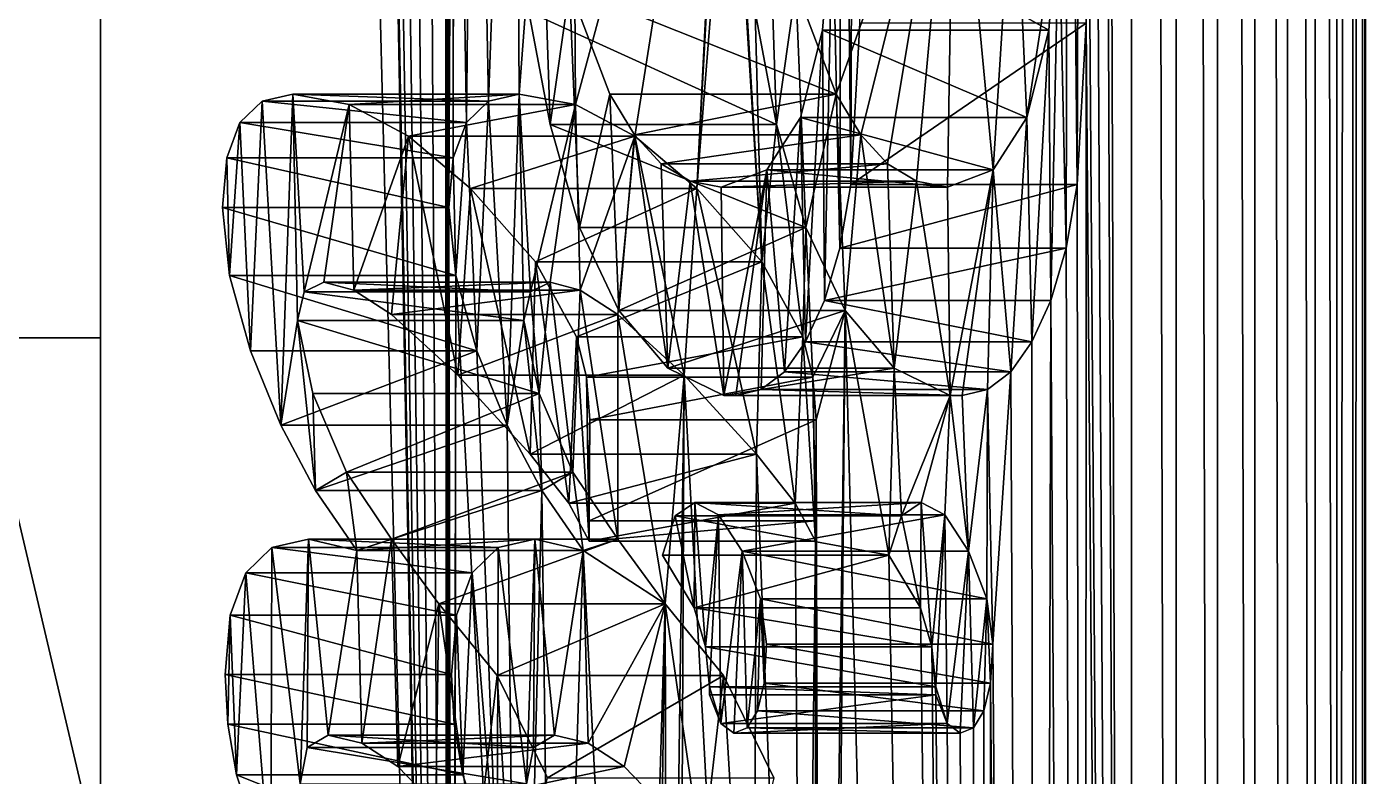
# Model space of a CAD drawing. Extents: x -32 to 32, y 0 to 66.2.
# Drawn here: x -10.29 to -5.01, y 19.89 to 22.86 of the extents above; entities that cross this region are included whole.
import ezdxf

# ---------------------------------------------------------------- set-up
doc = ezdxf.new("R2010")
doc.units = 0
doc.header["$MEASUREMENT"] = 0
doc.layers.add('STL2DXF', color=7, linetype='Continuous')

msp = doc.modelspace()

# ---------------------------------------------------------------- linework, layer by layer
at = {"layer": 'STL2DXF'}
for points in [[(-32, 0, 1), (0, 66.25, 1), (0, 0, 1)], [(0, 66.25, 1), (-32, 0, 1), (-32, 66.25, 1)], [(-21, 0, 20.125), (-10, 6.7224, 20.125), (-21, 66.25, 20.125)], [(-21, 66.25, 20.125), (-10, 6.7224, 20.125), (-10, 9.5276, 20.125)], [(-21, 66.25, 20.125), (-10, 9.5276, 20.125), (-10, 16.7224, 20.125)], [(-21, 66.25, 20.125), (-10, 16.7224, 20.125), (-10, 19.5276, 20.125)], [(-21, 66.25, 20.125), (-10, 19.5276, 20.125), (-10, 26.7224, 20.125)], [(-10, 0, 37.45), (-8.6315, 12.5972, 40.1869), (-10, 66.25, 37.45)], [(-10, 66.25, 37.45), (-8.6315, 12.5972, 40.1869), (-9.322, 49.4532, 38.8059)], [(-10, 66.25, 37.45), (-10, 48.125, 22.125), (-10, 0, 37.45)], [(-5.926, 66.0216, 45.598), (-6.0306, 30.8452, 45.3889), (-5.926, 0.2284, 45.598)], [(-5.926, 66.0216, 45.598), (-5.926, 0.2284, 45.598), (-5.75, 0.4019, 45.95)], [(-5.926, 66.0216, 45.598), (-5.75, 0.4019, 45.95), (-5.75, 65.8481, 45.95)], [(-5.75, 65.8481, 45.95), (-5.75, 0.4019, 45.95), (-5.5869, 0.6199, 46.2763)], [(-5.75, 65.8481, 45.95), (-5.5869, 0.6199, 46.2763), (-5.5869, 65.6301, 46.2763)], [(-5.5869, 65.6301, 46.2763), (-5.5869, 0.6199, 46.2763), (-5.4393, 0.8787, 46.5713)], [(-5.5869, 65.6301, 46.2763), (-5.4393, 0.8787, 46.5713), (-5.4393, 65.3713, 46.5713)], [(-5.4393, 65.3713, 46.5713), (-5.4393, 0.8787, 46.5713), (-5.31, 1.1737, 46.8301)], [(-5.4393, 65.3713, 46.5713), (-5.31, 1.1737, 46.8301), (-5.31, 65.0763, 46.8301)], [(-5.31, 65.0763, 46.8301), (-5.31, 1.1737, 46.8301), (-5.201, 1.5, 47.0481)], [(-5.31, 65.0763, 46.8301), (-5.201, 1.5, 47.0481), (-5.201, 64.75, 47.0481)], [(-5.201, 64.75, 47.0481), (-5.201, 1.5, 47.0481), (-5.1142, 1.8519, 47.2216)], [(-5.201, 64.75, 47.0481), (-5.1142, 1.8519, 47.2216), (-5.1142, 64.398, 47.2216)], [(-5.1142, 64.398, 47.2216), (-5.1142, 1.8519, 47.2216), (-5.0511, 64.0265, 47.3478)], [(-5.0511, 64.0265, 47.3478), (-5.1142, 1.8519, 47.2216), (-5.0511, 2.2235, 47.3478)], [(-5.0511, 64.0265, 47.3478), (-5.0511, 2.2235, 47.3478), (-5.0128, 63.6416, 47.4243)], [(-5.0128, 63.6416, 47.4243), (-5.0511, 2.2235, 47.3478), (-5.0128, 2.6084, 47.4243)], [(-5.0128, 63.6416, 47.4243), (-5.0128, 2.6084, 47.4243), (-5, 3, 47.45)], [(-5.0128, 63.6416, 47.4243), (-5, 3, 47.45), (-5, 63.25, 47.45)], [(-9.322, 49.4532, 38.8059), (-8.6315, 12.5972, 40.1869), (-9.2997, 49.0552, 38.8506)], [(-9.2997, 49.0552, 38.8506), (-8.6315, 12.5972, 40.1869), (-9.2326, 48.6612, 38.9848)], [(-9.2326, 48.6612, 38.9848), (-8.6315, 12.5972, 40.1869), (-9.1315, 48.3012, 39.1869)], [(-9.1315, 48.3012, 39.1869), (-8.6315, 12.5972, 40.1869), (-9.0001, 48.0052, 39.4499)], [(-10, 38.125, 22.125), (-10, 0, 37.45), (-10, 48.125, 22.125)], [(-9.0001, 48.0052, 39.4499), (-8.6315, 12.5972, 40.1869), (-8.8274, 47.7572, 39.7951)], [(-8.8274, 47.7572, 39.7951), (-8.6315, 12.5972, 40.1869), (-8.6387, 30.5732, 40.1726)], [(-10, 18.125, 22.125), (-10, 0, 37.45), (-10, 38.125, 22.125)], [(-10, 38.125, 22.125), (-10, 28.125, 22.125), (-10, 18.125, 22.125)], [(-6.0306, 30.7892, 45.3889), (-5.926, 0.2284, 45.598), (-6.0306, 30.8452, 45.3889)], [(-6.0484, 30.7112, 45.3531), (-5.926, 0.2284, 45.598), (-6.0306, 30.7892, 45.3889)], [(-6.1021, 30.6852, 45.2458), (-5.926, 0.2284, 45.598), (-6.0484, 30.7112, 45.3531)], [(-6.1057, 24.8932, 45.2386), (-5.926, 0.2284, 45.598), (-6.1021, 30.6852, 45.2458)], [(-8.6315, 12.5972, 40.1869), (-8.6284, 30.3177, 40.1932), (-8.6387, 30.5732, 40.1726)], [(-8.6284, 30.3177, 40.1932), (-8.6315, 12.5972, 40.1869), (-8.6244, 14.8692, 40.2012)], [(-8.6284, 30.3177, 40.1932), (-8.6244, 22.1412, 40.2012), (-8.5976, 30.0632, 40.2549)], [(-8.6244, 22.1412, 40.2012), (-8.6284, 30.3177, 40.1932), (-8.6244, 14.8692, 40.2012)], [(-8.5976, 30.0632, 40.2549), (-8.6244, 22.1412, 40.2012), (-8.6029, 26.4852, 40.2441)], [(-10, 27.7368, 22.0739), (-10, 18.5132, 22.0739), (-10, 28.125, 22.125)], [(-10, 28.125, 22.125), (-10, 18.5132, 22.0739), (-10, 18.125, 22.125)], [(-10, 27.375, 21.924), (-10, 18.875, 21.924), (-10, 27.7368, 22.0739)], [(-10, 27.7368, 22.0739), (-10, 18.875, 21.924), (-10, 18.5132, 22.0739)], [(-10, 27.0643, 21.6857), (-10, 19.1857, 21.6857), (-10, 27.375, 21.924)], [(-10, 27.375, 21.924), (-10, 19.1857, 21.6857), (-10, 18.875, 21.924)], [(-10, 26.826, 21.375), (-10, 19.424, 21.375), (-10, 27.0643, 21.6857)], [(-10, 27.0643, 21.6857), (-10, 19.424, 21.375), (-10, 19.1857, 21.6857)], [(-10, 26.6761, 21.0132), (-10, 19.5739, 21.0132), (-10, 26.826, 21.375)], [(-10, 26.826, 21.375), (-10, 19.5739, 21.0132), (-10, 19.424, 21.375)], [(-10, 19.5739, 20.2368), (-10, 26.7224, 20.125), (-10, 19.5276, 20.125)], [(-10, 26.7224, 20.125), (-10, 19.5739, 20.2368), (-10, 26.6761, 20.2368)], [(-10, 26.6761, 20.2368), (-10, 19.5739, 20.2368), (-10, 26.625, 20.625)], [(-10, 26.625, 20.625), (-10, 19.625, 20.625), (-10, 26.6761, 21.0132)], [(-10, 26.6761, 21.0132), (-10, 19.625, 20.625), (-10, 19.5739, 21.0132)], [(-10, 26.625, 20.625), (-10, 19.5739, 20.2368), (-10, 19.625, 20.625)], [(-8.6029, 26.4852, 40.2441), (-8.6244, 22.1412, 40.2012), (-8.6069, 22.3372, 40.2361)], [(-8.6069, 22.3372, 40.2361), (-8.6029, 25.4532, 40.2441), (-8.6029, 26.4852, 40.2441)], [(-7.0708, 25.8572, 45.5445), (-7.1074, 23.3252, 45.4712), (-7.0786, 21.9797, 45.5289)], [(-7.0708, 25.8572, 45.5445), (-7.0786, 21.9797, 45.5289), (-7.035, 22.2312, 45.6161)], [(-7.0708, 25.8572, 45.5445), (-7.035, 22.2312, 45.6161), (-7.0252, 25.5812, 45.6358)], [(-6.1763, 25.8572, 45.0973), (-6.213, 23.3252, 45.024), (-6.1842, 21.9797, 45.0817)], [(-6.1763, 25.8572, 45.0973), (-6.1842, 21.9797, 45.0817), (-6.1406, 22.2312, 45.1689)], [(-6.1763, 25.8572, 45.0973), (-6.1406, 22.2312, 45.1689), (-6.1307, 25.5812, 45.1885)], [(-7.0252, 25.5812, 45.6358), (-7.035, 22.2312, 45.6161), (-7.0001, 22.8692, 45.6858)], [(-6.1307, 25.5812, 45.1885), (-6.1406, 22.2312, 45.1689), (-6.1057, 22.8692, 45.2386)], [(-8.6029, 25.4532, 40.2441), (-8.5546, 22.4772, 40.3407), (-8.5242, 25.4852, 40.4016)], [(-8.5242, 25.4852, 40.4016), (-8.5546, 22.4772, 40.3407), (-8.4674, 22.5612, 40.5152)], [(-8.5242, 25.4852, 40.4016), (-8.4674, 22.5612, 40.5152), (-8.363, 25.4437, 40.724)], [(-8.6029, 25.4532, 40.2441), (-8.6069, 22.3372, 40.2361), (-8.5546, 22.4772, 40.3407)], [(-8.363, 25.4437, 40.724), (-8.4674, 22.5612, 40.5152), (-8.3453, 22.5892, 40.7593)], [(-8.363, 25.4437, 40.724), (-8.3453, 22.5892, 40.7593), (-8.1405, 25.3192, 41.169)], [(-8.1405, 25.3192, 41.169), (-8.3453, 22.5892, 40.7593), (-8.1231, 22.5477, 41.2039)], [(-8.1405, 25.3192, 41.169), (-8.1231, 22.5477, 41.2039), (-7.5117, 24.8212, 42.4266)], [(-6.1057, 22.8692, 45.2386), (-5.926, 0.2284, 45.598), (-6.1057, 24.8932, 45.2386)], [(-7.5117, 24.8212, 42.4266), (-8.1231, 22.5477, 41.2039), (-7.8892, 22.4232, 41.6717)], [(-7.5117, 24.8212, 42.4266), (-7.8892, 22.4232, 41.6717), (-7.6437, 22.2157, 42.1627)], [(-7.5117, 24.8212, 42.4266), (-7.6437, 22.2157, 42.1627), (-7.5225, 24.4532, 42.4051)], [(-7.6437, 22.2157, 42.1627), (-7.5104, 23.9062, 42.4292), (-7.5225, 24.4532, 42.4051)], [(-7.5104, 23.9062, 42.4292), (-7.6437, 22.2157, 42.1627), (-7.3865, 21.9252, 42.677)], [(-7.5104, 23.9062, 42.4292), (-7.3865, 21.9252, 42.677), (-7.4742, 23.3932, 42.5017)], [(-6.6262, 23.9092, 44.1975), (-7.2523, 23.0092, 42.9453), (-7.0931, 22.5892, 43.2637)], [(-6.6262, 23.9092, 44.1975), (-7.0931, 22.5892, 43.2637), (-6.9959, 22.4282, 43.4583)], [(-6.6262, 23.9092, 44.1975), (-6.9959, 22.4282, 43.4583), (-6.8901, 22.3132, 43.6698)], [(-6.6262, 23.9092, 44.1975), (-6.8901, 22.3132, 43.6698), (-6.7758, 22.2442, 43.8983)], [(-6.6262, 23.9092, 44.1975), (-6.7758, 22.2442, 43.8983), (-6.6531, 22.2212, 44.1439)], [(-6.6262, 23.9092, 44.1975), (-6.6531, 22.2212, 44.1439), (-6.4726, 22.2902, 44.5048)], [(-6.6262, 23.9092, 44.1975), (-6.4726, 22.2902, 44.5048), (-6.3897, 23.6032, 44.6707)], [(-6.3897, 23.6032, 44.6707), (-6.4726, 22.2902, 44.5048), (-6.3391, 22.4972, 44.7717)], [(-6.3897, 23.6032, 44.6707), (-6.3391, 22.4972, 44.7717), (-6.213, 23.3252, 45.024)], [(-8.2595, 23.5332, 43.1671), (-8.3082, 22.9142, 43.0696), (-8.2237, 22.4692, 43.2387)], [(-8.2595, 23.5332, 43.1671), (-8.2237, 22.4692, 43.2387), (-8.1468, 23.0092, 43.3925)], [(-7.365, 23.5332, 42.7199), (-7.4138, 22.9142, 42.6224), (-7.3293, 22.4692, 42.7915)], [(-7.365, 23.5332, 42.7199), (-7.3293, 22.4692, 42.7915), (-7.2523, 23.0092, 42.9453)], [(-7.4742, 23.3932, 42.5017), (-7.3865, 21.9252, 42.677), (-7.4138, 22.9142, 42.6224)], [(-7.147, 22.8422, 45.392), (-7.1396, 21.7732, 45.4068), (-7.1074, 23.3252, 45.4712)], [(-7.1074, 23.3252, 45.4712), (-6.2526, 22.8422, 44.9448), (-7.147, 22.8422, 45.392)], [(-7.1074, 23.3252, 45.4712), (-7.1396, 21.7732, 45.4068), (-7.0786, 21.9797, 45.5289)], [(-6.2526, 22.8422, 44.9448), (-7.1074, 23.3252, 45.4712), (-6.213, 23.3252, 45.024)], [(-6.213, 23.3252, 45.024), (-6.3391, 22.4972, 44.7717), (-6.2526, 22.8422, 44.9448)], [(-6.2526, 22.8422, 44.9448), (-6.2452, 21.7732, 44.9596), (-6.213, 23.3252, 45.024)], [(-6.213, 23.3252, 45.024), (-6.2452, 21.7732, 44.9596), (-6.1842, 21.9797, 45.0817)], [(-8.1468, 23.0092, 43.3925), (-8.2237, 22.4692, 43.2387), (-8.1074, 22.0612, 43.4712)], [(-8.1468, 23.0092, 43.3925), (-8.1074, 22.0612, 43.4712), (-7.9876, 22.5892, 43.7109)], [(-7.0931, 22.5892, 43.2637), (-8.1468, 23.0092, 43.3925), (-7.9876, 22.5892, 43.7109)], [(-8.1468, 23.0092, 43.3925), (-7.0931, 22.5892, 43.2637), (-7.2523, 23.0092, 42.9453)], [(-7.2523, 23.0092, 42.9453), (-7.3293, 22.4692, 42.7915), (-7.213, 22.0612, 43.024)], [(-7.2523, 23.0092, 42.9453), (-7.213, 22.0612, 43.024), (-7.0931, 22.5892, 43.2637)], [(-8.3082, 22.9142, 43.0696), (-7.3293, 22.4692, 42.7915), (-8.2237, 22.4692, 43.2387)], [(-7.3293, 22.4692, 42.7915), (-8.3082, 22.9142, 43.0696), (-7.4138, 22.9142, 42.6224)], [(-7.4138, 22.9142, 42.6224), (-7.3865, 21.9252, 42.677), (-7.3293, 22.4692, 42.7915)], [(-7.2336, 22.4972, 45.219), (-7.2139, 21.6087, 45.2583), (-7.147, 22.8422, 45.392)], [(-7.147, 22.8422, 45.392), (-6.3391, 22.4972, 44.7717), (-7.2336, 22.4972, 45.219)], [(-7.147, 22.8422, 45.392), (-7.2139, 21.6087, 45.2583), (-7.1396, 21.7732, 45.4068)], [(-6.3391, 22.4972, 44.7717), (-7.147, 22.8422, 45.392), (-6.2526, 22.8422, 44.9448)], [(-6.1057, 22.8692, 45.2386), (-7.035, 22.2312, 45.6161), (-6.1406, 22.2312, 45.1689)], [(-7.035, 22.2312, 45.6161), (-6.1057, 22.8692, 45.2386), (-7.0001, 22.8692, 45.6858)], [(-6.3391, 22.4972, 44.7717), (-6.3195, 21.6087, 44.8111), (-6.2526, 22.8422, 44.9448)], [(-6.2526, 22.8422, 44.9448), (-6.3195, 21.6087, 44.8111), (-6.2452, 21.7732, 44.9596)], [(-6.1406, 22.2312, 45.1689), (-6.1118, 0.1022, 45.2265), (-6.1057, 22.8692, 45.2386)], [(-6.1057, 22.8692, 45.2386), (-6.1118, 0.1022, 45.2265), (-5.926, 0.2284, 45.598)], [(-9.2398, 22.5892, 41.2066), (-8.4674, 22.5612, 40.5152), (-9.3618, 22.5612, 40.9624)], [(-9.3618, 22.5612, 40.9624), (-9.2881, 21.2792, 41.11), (-9.2398, 22.5892, 41.2066)], [(-9.2398, 22.5892, 41.2066), (-9.2881, 21.2792, 41.11), (-9.2219, 21.6932, 41.2423)], [(-8.4674, 22.5612, 40.5152), (-9.2398, 22.5892, 41.2066), (-8.3453, 22.5892, 40.7593)], [(-9.0175, 22.5477, 41.6511), (-8.3453, 22.5892, 40.7593), (-9.2398, 22.5892, 41.2066)], [(-9.2398, 22.5892, 41.2066), (-9.1959, 21.8072, 41.2942), (-9.0175, 22.5477, 41.6511)], [(-9.1959, 21.8072, 41.2942), (-9.2398, 22.5892, 41.2066), (-9.2219, 21.6932, 41.2423)], [(-8.3453, 22.5892, 40.7593), (-9.0175, 22.5477, 41.6511), (-8.1231, 22.5477, 41.2039)], [(-8.4674, 22.5612, 40.5152), (-8.3936, 21.2792, 40.6627), (-8.3453, 22.5892, 40.7593)], [(-8.3453, 22.5892, 40.7593), (-8.3936, 21.2792, 40.6627), (-8.3274, 21.6932, 40.7951)], [(-8.3453, 22.5892, 40.7593), (-8.3015, 21.8072, 40.847), (-8.1231, 22.5477, 41.2039)], [(-8.3015, 21.8072, 40.847), (-8.3453, 22.5892, 40.7593), (-8.3274, 21.6932, 40.7951)], [(-7.9876, 22.5892, 43.7109), (-8.1074, 22.0612, 43.4712), (-7.9518, 21.7332, 43.7825)], [(-7.9876, 22.5892, 43.7109), (-7.9518, 21.7332, 43.7825), (-7.8903, 22.4282, 43.9055)], [(-7.8903, 22.4282, 43.9055), (-7.0931, 22.5892, 43.2637), (-7.9876, 22.5892, 43.7109)], [(-7.0931, 22.5892, 43.2637), (-7.8903, 22.4282, 43.9055), (-6.9959, 22.4282, 43.4583)], [(-7.0931, 22.5892, 43.2637), (-7.213, 22.0612, 43.024), (-7.0574, 21.7332, 43.3353)], [(-7.0931, 22.5892, 43.2637), (-7.0574, 21.7332, 43.3353), (-6.9959, 22.4282, 43.4583)], [(-9.3618, 22.5612, 40.9624), (-8.5546, 22.4772, 40.3407), (-9.4491, 22.4772, 40.788)], [(-9.4491, 22.4772, 40.788), (-9.4079, 21.5732, 40.8703), (-9.3618, 22.5612, 40.9624)], [(-9.3618, 22.5612, 40.9624), (-9.4079, 21.5732, 40.8703), (-9.2881, 21.2792, 41.11)], [(-8.5546, 22.4772, 40.3407), (-9.3618, 22.5612, 40.9624), (-8.4674, 22.5612, 40.5152)], [(-9.0175, 22.5477, 41.6511), (-9.1959, 21.8072, 41.2942), (-9.1181, 21.8452, 41.4498)], [(-9.0175, 22.5477, 41.6511), (-9.1181, 21.8452, 41.4498), (-8.9992, 21.8132, 41.6878)], [(-8.7836, 22.4232, 42.1189), (-8.1231, 22.5477, 41.2039), (-9.0175, 22.5477, 41.6511)], [(-9.0175, 22.5477, 41.6511), (-8.9992, 21.8132, 41.6878), (-8.7836, 22.4232, 42.1189)], [(-8.1231, 22.5477, 41.2039), (-8.7836, 22.4232, 42.1189), (-7.8892, 22.4232, 41.6717)], [(-8.5546, 22.4772, 40.3407), (-8.5135, 21.5732, 40.423), (-8.4674, 22.5612, 40.5152)], [(-8.4674, 22.5612, 40.5152), (-8.5135, 21.5732, 40.423), (-8.3936, 21.2792, 40.6627)], [(-8.1231, 22.5477, 41.2039), (-8.3015, 21.8072, 40.847), (-8.2237, 21.8452, 41.0026)], [(-8.1231, 22.5477, 41.2039), (-8.2237, 21.8452, 41.0026), (-8.1047, 21.8132, 41.2405)], [(-8.1231, 22.5477, 41.2039), (-8.1047, 21.8132, 41.2405), (-7.8892, 22.4232, 41.6717)], [(-9.4491, 22.4772, 40.788), (-8.6069, 22.3372, 40.2361), (-9.5014, 22.3372, 40.6833)], [(-9.5014, 22.3372, 40.6833), (-9.4911, 21.8712, 40.7039), (-9.4491, 22.4772, 40.788)], [(-9.4491, 22.4772, 40.788), (-9.4911, 21.8712, 40.7039), (-9.4079, 21.5732, 40.8703)], [(-8.6069, 22.3372, 40.2361), (-9.4491, 22.4772, 40.788), (-8.5546, 22.4772, 40.3407)], [(-8.6069, 22.3372, 40.2361), (-8.5967, 21.8712, 40.2567), (-8.5546, 22.4772, 40.3407)], [(-8.5546, 22.4772, 40.3407), (-8.5967, 21.8712, 40.2567), (-8.5135, 21.5732, 40.423)], [(-8.2237, 22.4692, 43.2387), (-7.213, 22.0612, 43.024), (-8.1074, 22.0612, 43.4712)], [(-7.213, 22.0612, 43.024), (-8.2237, 22.4692, 43.2387), (-7.3293, 22.4692, 42.7915)], [(-7.3293, 22.4692, 42.7915), (-7.3865, 21.9252, 42.677), (-7.2255, 21.6292, 42.999)], [(-7.3671, 22.2902, 44.952), (-7.2971, 21.4912, 45.0919), (-7.2336, 22.4972, 45.219)], [(-7.2336, 22.4972, 45.219), (-6.4726, 22.2902, 44.5048), (-7.3671, 22.2902, 44.952)], [(-7.3293, 22.4692, 42.7915), (-7.2255, 21.6292, 42.999), (-7.213, 22.0612, 43.024)], [(-7.2336, 22.4972, 45.219), (-7.2971, 21.4912, 45.0919), (-7.2139, 21.6087, 45.2583)], [(-6.4726, 22.2902, 44.5048), (-7.2336, 22.4972, 45.219), (-6.3391, 22.4972, 44.7717)], [(-6.4726, 22.2902, 44.5048), (-6.4026, 21.4912, 44.6447), (-6.3391, 22.4972, 44.7717)], [(-6.3391, 22.4972, 44.7717), (-6.4026, 21.4912, 44.6447), (-6.3195, 21.6087, 44.8111)], [(-8.7836, 22.4232, 42.1189), (-8.9992, 21.8132, 41.6878), (-8.8498, 21.7172, 41.9865)], [(-8.7836, 22.4232, 42.1189), (-8.8498, 21.7172, 41.9865), (-8.5886, 21.4772, 42.5088)], [(-8.5381, 22.2157, 42.6099), (-7.8892, 22.4232, 41.6717), (-8.7836, 22.4232, 42.1189)], [(-8.7836, 22.4232, 42.1189), (-8.5886, 21.4772, 42.5088), (-8.5381, 22.2157, 42.6099)], [(-7.8892, 22.4232, 41.6717), (-8.5381, 22.2157, 42.6099), (-7.6437, 22.2157, 42.1627)], [(-7.8892, 22.4232, 41.6717), (-8.1047, 21.8132, 41.2405), (-7.9554, 21.7172, 41.5393)], [(-7.8892, 22.4232, 41.6717), (-7.9554, 21.7172, 41.5393), (-7.6942, 21.4772, 42.0616)], [(-7.8903, 22.4282, 43.9055), (-7.9518, 21.7332, 43.7825), (-7.7586, 21.5052, 44.1689)], [(-7.8903, 22.4282, 43.9055), (-7.7586, 21.5052, 44.1689), (-7.7845, 22.3132, 44.117)], [(-7.7845, 22.3132, 44.117), (-6.9959, 22.4282, 43.4583), (-7.8903, 22.4282, 43.9055)], [(-7.8892, 22.4232, 41.6717), (-7.6942, 21.4772, 42.0616), (-7.6437, 22.2157, 42.1627)], [(-6.9959, 22.4282, 43.4583), (-7.7845, 22.3132, 44.117), (-6.8901, 22.3132, 43.6698)], [(-6.9959, 22.4282, 43.4583), (-7.0574, 21.7332, 43.3353), (-6.8642, 21.5052, 43.7217)], [(-6.9959, 22.4282, 43.4583), (-6.8642, 21.5052, 43.7217), (-6.8901, 22.3132, 43.6698)], [(-9.5014, 22.3372, 40.6833), (-8.6244, 22.1412, 40.2012), (-9.5188, 22.1412, 40.6484)], [(-9.4911, 21.8712, 40.7039), (-9.5014, 22.3372, 40.6833), (-9.5188, 22.1412, 40.6484)], [(-8.6244, 22.1412, 40.2012), (-9.5014, 22.3372, 40.6833), (-8.6069, 22.3372, 40.2361)], [(-8.5967, 21.8712, 40.2567), (-8.6069, 22.3372, 40.2361), (-8.6244, 22.1412, 40.2012)], [(-7.7845, 22.3132, 44.117), (-7.7586, 21.5052, 44.1689), (-7.6703, 22.2442, 44.3455)], [(-7.6703, 22.2442, 44.3455), (-6.8901, 22.3132, 43.6698), (-7.7845, 22.3132, 44.117)], [(-6.8901, 22.3132, 43.6698), (-7.6703, 22.2442, 44.3455), (-6.7758, 22.2442, 43.8983)], [(-6.8901, 22.3132, 43.6698), (-6.8642, 21.5052, 43.7217), (-6.7758, 22.2442, 43.8983)], [(-7.5475, 22.2212, 44.5911), (-7.5368, 21.3972, 44.6125), (-7.3671, 22.2902, 44.952)], [(-7.3671, 22.2902, 44.952), (-6.6531, 22.2212, 44.1439), (-7.5475, 22.2212, 44.5911)], [(-7.3671, 22.2902, 44.952), (-7.5368, 21.3972, 44.6125), (-7.4903, 21.3972, 44.7056)], [(-7.3671, 22.2902, 44.952), (-7.4903, 21.3972, 44.7056), (-7.3892, 21.4207, 44.9077)], [(-7.3671, 22.2902, 44.952), (-7.3892, 21.4207, 44.9077), (-7.2971, 21.4912, 45.0919)], [(-6.6531, 22.2212, 44.1439), (-7.3671, 22.2902, 44.952), (-6.4726, 22.2902, 44.5048)], [(-6.6531, 22.2212, 44.1439), (-6.6423, 21.3972, 44.1653), (-6.4726, 22.2902, 44.5048)], [(-6.4726, 22.2902, 44.5048), (-6.6423, 21.3972, 44.1653), (-6.5958, 21.3972, 44.2583)], [(-6.4726, 22.2902, 44.5048), (-6.5958, 21.3972, 44.2583), (-6.4948, 21.4207, 44.4605)], [(-6.4726, 22.2902, 44.5048), (-6.4948, 21.4207, 44.4605), (-6.4026, 21.4912, 44.6447)], [(-8.5381, 22.2157, 42.6099), (-8.5886, 21.4772, 42.5088), (-8.3024, 21.1652, 43.0813)], [(-8.2809, 21.9252, 43.1242), (-7.6437, 22.2157, 42.1627), (-8.5381, 22.2157, 42.6099)], [(-8.5381, 22.2157, 42.6099), (-8.3024, 21.1652, 43.0813), (-8.2809, 21.9252, 43.1242)], [(-7.6437, 22.2157, 42.1627), (-8.2809, 21.9252, 43.1242), (-7.3865, 21.9252, 42.677)], [(-7.6703, 22.2442, 44.3455), (-7.7586, 21.5052, 44.1689), (-7.5368, 21.3972, 44.6125)], [(-7.6437, 22.2157, 42.1627), (-7.6942, 21.4772, 42.0616), (-7.408, 21.1652, 42.6341)], [(-7.6703, 22.2442, 44.3455), (-7.5368, 21.3972, 44.6125), (-7.5475, 22.2212, 44.5911)], [(-7.5475, 22.2212, 44.5911), (-6.7758, 22.2442, 43.8983), (-7.6703, 22.2442, 44.3455)], [(-7.6437, 22.2157, 42.1627), (-7.408, 21.1652, 42.6341), (-7.3865, 21.9252, 42.677)], [(-6.7758, 22.2442, 43.8983), (-7.5475, 22.2212, 44.5911), (-6.6531, 22.2212, 44.1439)], [(-6.1406, 22.2312, 45.1689), (-7.0786, 21.9797, 45.5289), (-6.1842, 21.9797, 45.0817)], [(-7.0786, 21.9797, 45.5289), (-6.1406, 22.2312, 45.1689), (-7.035, 22.2312, 45.6161)], [(-6.7758, 22.2442, 43.8983), (-6.8642, 21.5052, 43.7217), (-6.6423, 21.3972, 44.1653)], [(-6.7758, 22.2442, 43.8983), (-6.6423, 21.3972, 44.1653), (-6.6531, 22.2212, 44.1439)], [(-6.1842, 21.9797, 45.0817), (-6.1118, 0.1022, 45.2265), (-6.1406, 22.2312, 45.1689)], [(-9.5188, 22.1412, 40.6484), (-8.5967, 21.8712, 40.2567), (-9.4911, 21.8712, 40.7039)], [(-8.5967, 21.8712, 40.2567), (-9.5188, 22.1412, 40.6484), (-8.6244, 22.1412, 40.2012)], [(-8.6099, 15.0757, 40.2303), (-8.6244, 22.1412, 40.2012), (-8.6244, 14.8692, 40.2012)], [(-8.6244, 22.1412, 40.2012), (-8.6099, 15.0757, 40.2303), (-8.5967, 21.8712, 40.2567)], [(-7.213, 22.0612, 43.024), (-7.9518, 21.7332, 43.7825), (-8.1074, 22.0612, 43.4712)], [(-7.9518, 21.7332, 43.7825), (-7.213, 22.0612, 43.024), (-7.0574, 21.7332, 43.3353)], [(-7.213, 22.0612, 43.024), (-7.2255, 21.6292, 42.999), (-7.1853, 21.4692, 43.0795)], [(-7.213, 22.0612, 43.024), (-7.1853, 21.4692, 43.0795), (-7.0574, 21.7332, 43.3353)], [(-6.1842, 21.9797, 45.0817), (-7.1396, 21.7732, 45.4068), (-6.2452, 21.7732, 44.9596)], [(-7.1396, 21.7732, 45.4068), (-6.1842, 21.9797, 45.0817), (-7.0786, 21.9797, 45.5289)], [(-6.2452, 21.7732, 44.9596), (-6.1118, 0.1022, 45.2265), (-6.1842, 21.9797, 45.0817)], [(-8.2809, 21.9252, 43.1242), (-8.3024, 21.1652, 43.0813), (-8.1495, 20.9712, 43.3872)], [(-8.1199, 21.6292, 43.4462), (-7.3865, 21.9252, 42.677), (-8.2809, 21.9252, 43.1242)], [(-8.2809, 21.9252, 43.1242), (-8.1495, 20.9712, 43.3872), (-8.1199, 21.6292, 43.4462)], [(-7.3865, 21.9252, 42.677), (-8.1199, 21.6292, 43.4462), (-7.2255, 21.6292, 42.999)], [(-7.3865, 21.9252, 42.677), (-7.408, 21.1652, 42.6341), (-7.255, 20.9712, 42.94)], [(-7.3865, 21.9252, 42.677), (-7.255, 20.9712, 42.94), (-7.2255, 21.6292, 42.999)], [(-9.4911, 21.8712, 40.7039), (-8.5135, 21.5732, 40.423), (-9.4079, 21.5732, 40.8703)], [(-8.5135, 21.5732, 40.423), (-9.4911, 21.8712, 40.7039), (-8.5967, 21.8712, 40.2567)], [(-8.3015, 21.8072, 40.847), (-9.1181, 21.8452, 41.4498), (-9.1959, 21.8072, 41.2942)], [(-9.1181, 21.8452, 41.4498), (-8.3015, 21.8072, 40.847), (-8.2237, 21.8452, 41.0026)], [(-8.2237, 21.8452, 41.0026), (-8.9992, 21.8132, 41.6878), (-9.1181, 21.8452, 41.4498)], [(-8.9992, 21.8132, 41.6878), (-8.2237, 21.8452, 41.0026), (-8.1047, 21.8132, 41.2405)], [(-8.5967, 21.8712, 40.2567), (-8.6099, 15.0757, 40.2303), (-8.6029, 17.4372, 40.2441)], [(-8.5967, 21.8712, 40.2567), (-8.6029, 17.4372, 40.2441), (-8.3498, 17.2612, 40.7504)], [(-8.5967, 21.8712, 40.2567), (-8.3498, 17.2612, 40.7504), (-8.5135, 21.5732, 40.423)], [(-8.3015, 21.8072, 40.847), (-8.2666, 21.4052, 40.9168), (-8.2237, 21.8452, 41.0026)], [(-8.2237, 21.8452, 41.0026), (-8.2666, 21.4052, 40.9168), (-8.1342, 21.0932, 41.1815)], [(-8.2237, 21.8452, 41.0026), (-8.1342, 21.0932, 41.1815), (-8.1047, 21.8132, 41.2405)], [(-8.3274, 21.6932, 40.7951), (-9.1959, 21.8072, 41.2942), (-9.2219, 21.6932, 41.2423)], [(-9.1959, 21.8072, 41.2942), (-8.3274, 21.6932, 40.7951), (-8.3015, 21.8072, 40.847)], [(-8.1047, 21.8132, 41.2405), (-8.8498, 21.7172, 41.9865), (-8.9992, 21.8132, 41.6878)], [(-8.8498, 21.7172, 41.9865), (-8.1047, 21.8132, 41.2405), (-7.9554, 21.7172, 41.5393)], [(-8.2666, 21.4052, 40.9168), (-8.3015, 21.8072, 40.847), (-8.3274, 21.6932, 40.7951)], [(-8.1047, 21.8132, 41.2405), (-8.1342, 21.0932, 41.1815), (-7.9554, 20.8292, 41.5393)], [(-8.1047, 21.8132, 41.2405), (-7.9554, 20.8292, 41.5393), (-7.9554, 21.7172, 41.5393)], [(-7.0574, 21.7332, 43.3353), (-7.7586, 21.5052, 44.1689), (-7.9518, 21.7332, 43.7825)], [(-7.7586, 21.5052, 44.1689), (-7.0574, 21.7332, 43.3353), (-6.8642, 21.5052, 43.7217)], [(-6.3195, 21.6087, 44.8111), (-7.1396, 21.7732, 45.4068), (-7.2139, 21.6087, 45.2583)], [(-7.0574, 21.7332, 43.3353), (-7.1853, 21.4692, 43.0795), (-7.1718, 21.3012, 43.1063)], [(-7.0574, 21.7332, 43.3353), (-7.1718, 21.3012, 43.1063), (-7.154, 14.4292, 43.1421)], [(-7.0574, 21.7332, 43.3353), (-7.154, 14.4292, 43.1421), (-7.1468, 11.5572, 43.1564)], [(-7.1468, 11.5572, 43.1564), (-6.5, 0, 44.45), (-7.0574, 21.7332, 43.3353)], [(-7.1396, 21.7732, 45.4068), (-6.3195, 21.6087, 44.8111), (-6.2452, 21.7732, 44.9596)], [(-7.0574, 21.7332, 43.3353), (-6.5, 0, 44.45), (-6.8856, 20.7652, 43.6787)], [(-6.8856, 20.7652, 43.6787), (-6.8642, 21.5052, 43.7217), (-7.0574, 21.7332, 43.3353)], [(-6.3195, 21.6087, 44.8111), (-6.3042, 0.0257, 44.8416), (-6.2452, 21.7732, 44.9596)], [(-6.2452, 21.7732, 44.9596), (-6.3042, 0.0257, 44.8416), (-6.1118, 0.1022, 45.2265)], [(-9.2219, 21.6932, 41.2423), (-9.2881, 21.2792, 41.11), (-9.1503, 21.0212, 41.3854)], [(-8.2666, 21.4052, 40.9168), (-9.2219, 21.6932, 41.2423), (-9.161, 21.4052, 41.364)], [(-9.2219, 21.6932, 41.2423), (-8.2666, 21.4052, 40.9168), (-8.3274, 21.6932, 40.7951)], [(-9.2219, 21.6932, 41.2423), (-9.1503, 21.0212, 41.3854), (-9.161, 21.4052, 41.364)], [(-7.9554, 21.7172, 41.5393), (-8.5886, 21.4772, 42.5088), (-8.8498, 21.7172, 41.9865)], [(-8.5886, 21.4772, 42.5088), (-7.9554, 21.7172, 41.5393), (-7.6942, 21.4772, 42.0616)], [(-8.3274, 21.6932, 40.7951), (-8.3936, 21.2792, 40.6627), (-8.2559, 21.0212, 40.9382)], [(-8.3274, 21.6932, 40.7951), (-8.2559, 21.0212, 40.9382), (-8.2666, 21.4052, 40.9168)], [(-7.9554, 21.7172, 41.5393), (-7.9554, 20.8292, 41.5393), (-7.7693, 20.5732, 41.9114)], [(-7.9554, 21.7172, 41.5393), (-7.7693, 20.5732, 41.9114), (-7.6942, 21.4772, 42.0616)], [(-10, 14.625, 22.125), (-20, 21.625, 22.125), (-20, 14.625, 22.125)], [(-20, 21.625, 22.125), (-10, 14.625, 22.125), (-10, 18.125, 22.125)], [(-20, 21.625, 22.125), (-10, 18.125, 22.125), (-10, 21.625, 22.125)], [(-20, 21.625, 20.125), (-10, 21.625, 22.125), (-10, 21.625, 20.125)], [(-10, 21.625, 22.125), (-20, 21.625, 20.125), (-20, 21.625, 22.125)], [(-10, 16.7224, 20.125), (-20, 14.625, 20.125), (-20, 21.625, 20.125)], [(-10, 16.7224, 20.125), (-20, 21.625, 20.125), (-10, 19.5276, 20.125)], [(-10, 19.5276, 20.125), (-20, 21.625, 20.125), (-10, 21.625, 20.125)], [(-10, 21.625, 22.125), (-10, 19.5276, 20.125), (-10, 21.625, 20.125)], [(-10, 19.5276, 20.125), (-10, 21.625, 22.125), (-10, 19.5739, 20.2368)], [(-10, 19.5739, 20.2368), (-10, 21.625, 22.125), (-10, 19.625, 20.625)], [(-10, 19.625, 20.625), (-10, 21.625, 22.125), (-10, 19.5739, 21.0132)], [(-10, 19.5739, 21.0132), (-10, 21.625, 22.125), (-10, 19.424, 21.375)], [(-10, 19.424, 21.375), (-10, 21.625, 22.125), (-10, 19.1857, 21.6857)], [(-10, 19.1857, 21.6857), (-10, 21.625, 22.125), (-10, 18.875, 21.924)], [(-10, 18.875, 21.924), (-10, 21.625, 22.125), (-10, 18.5132, 22.0739)], [(-10, 18.5132, 22.0739), (-10, 21.625, 22.125), (-10, 18.125, 22.125)], [(-8.1199, 21.6292, 43.4462), (-8.1495, 20.9712, 43.3872), (-8.0698, 20.8212, 43.5464)], [(-8.0797, 21.4692, 43.5267), (-7.2255, 21.6292, 42.999), (-8.1199, 21.6292, 43.4462)], [(-8.1199, 21.6292, 43.4462), (-8.0698, 20.8212, 43.5464), (-8.0797, 21.4692, 43.5267)], [(-7.2255, 21.6292, 42.999), (-8.0797, 21.4692, 43.5267), (-7.1853, 21.4692, 43.0795)], [(-7.2255, 21.6292, 42.999), (-7.255, 20.9712, 42.94), (-7.1754, 20.8212, 43.0992)], [(-7.2255, 21.6292, 42.999), (-7.1754, 20.8212, 43.0992), (-7.1853, 21.4692, 43.0795)], [(-8.5135, 21.5732, 40.423), (-9.2881, 21.2792, 41.11), (-9.4079, 21.5732, 40.8703)], [(-9.2881, 21.2792, 41.11), (-8.5135, 21.5732, 40.423), (-8.3936, 21.2792, 40.6627)], [(-8.5135, 21.5732, 40.423), (-8.3498, 17.2612, 40.7504), (-8.3936, 21.2792, 40.6627)], [(-6.4026, 21.4912, 44.6447), (-7.2139, 21.6087, 45.2583), (-7.2971, 21.4912, 45.0919)], [(-7.2139, 21.6087, 45.2583), (-6.4026, 21.4912, 44.6447), (-6.3195, 21.6087, 44.8111)], [(-6.4026, 21.4912, 44.6447), (-6.3042, 0.0257, 44.8416), (-6.3195, 21.6087, 44.8111)], [(-7.6942, 21.4772, 42.0616), (-8.3024, 21.1652, 43.0813), (-8.5886, 21.4772, 42.5088)], [(-8.3024, 21.1652, 43.0813), (-7.6942, 21.4772, 42.0616), (-7.408, 21.1652, 42.6341)], [(-8.0663, 21.3012, 43.5535), (-7.1853, 21.4692, 43.0795), (-8.0797, 21.4692, 43.5267)], [(-8.0797, 21.4692, 43.5267), (-8.0698, 20.8212, 43.5464), (-8.0698, 20.9012, 43.5464)], [(-8.0797, 21.4692, 43.5267), (-8.0698, 20.9012, 43.5464), (-8.0663, 21.3012, 43.5535)], [(-7.1853, 21.4692, 43.0795), (-8.0663, 21.3012, 43.5535), (-7.1718, 21.3012, 43.1063)], [(-7.6942, 21.4772, 42.0616), (-7.7693, 20.5732, 41.9114), (-7.7586, 16.6132, 41.9328)], [(-6.8642, 21.5052, 43.7217), (-7.5368, 21.3972, 44.6125), (-7.7586, 21.5052, 44.1689)], [(-7.6942, 21.4772, 42.0616), (-7.7586, 16.6132, 41.9328), (-7.7157, 16.7172, 42.0187)], [(-7.6942, 21.4772, 42.0616), (-7.7157, 16.7172, 42.0187), (-7.4276, 16.5172, 42.5947)], [(-7.6942, 21.4772, 42.0616), (-7.4276, 16.5172, 42.5947), (-7.408, 21.1652, 42.6341)], [(-7.5368, 21.3972, 44.6125), (-6.8642, 21.5052, 43.7217), (-6.6423, 21.3972, 44.1653)], [(-6.4948, 21.4207, 44.4605), (-7.2971, 21.4912, 45.0919), (-7.3892, 21.4207, 44.9077)], [(-7.2971, 21.4912, 45.0919), (-6.4948, 21.4207, 44.4605), (-6.4026, 21.4912, 44.6447)], [(-7.1853, 21.4692, 43.0795), (-7.1754, 20.8212, 43.0992), (-7.1754, 20.9012, 43.0992)], [(-7.1853, 21.4692, 43.0795), (-7.1754, 20.9012, 43.0992), (-7.1718, 21.3012, 43.1063)], [(-6.8642, 21.5052, 43.7217), (-6.8856, 20.7652, 43.6787), (-6.8355, 20.9212, 43.7789)], [(-6.8642, 21.5052, 43.7217), (-6.8355, 20.9212, 43.7789), (-6.6423, 21.3972, 44.1653)], [(-6.4948, 21.4207, 44.4605), (-6.4742, 20.4132, 44.5016), (-6.4026, 21.4912, 44.6447)], [(-6.4742, 20.4132, 44.5016), (-6.3042, 0.0257, 44.8416), (-6.4026, 21.4912, 44.6447)], [(-6.5958, 21.3972, 44.2583), (-7.3892, 21.4207, 44.9077), (-7.4903, 21.3972, 44.7056)], [(-7.3892, 21.4207, 44.9077), (-6.5958, 21.3972, 44.2583), (-6.4948, 21.4207, 44.4605)], [(-6.5958, 21.3972, 44.2583), (-6.5708, 20.7812, 44.3084), (-6.4948, 21.4207, 44.4605)], [(-6.4948, 21.4207, 44.4605), (-6.5708, 20.7812, 44.3084), (-6.4983, 20.5932, 44.4533)], [(-6.4948, 21.4207, 44.4605), (-6.4983, 20.5932, 44.4533), (-6.4742, 20.4132, 44.5016)], [(-9.0287, 21.0932, 41.6287), (-8.2666, 21.4052, 40.9168), (-9.161, 21.4052, 41.364)], [(-9.161, 21.4052, 41.364), (-9.1503, 21.0212, 41.3854), (-9.0287, 21.0932, 41.6287)], [(-8.2666, 21.4052, 40.9168), (-9.0287, 21.0932, 41.6287), (-8.1342, 21.0932, 41.1815)], [(-8.2666, 21.4052, 40.9168), (-8.2559, 21.0212, 40.9382), (-8.1342, 21.0932, 41.1815)], [(-6.6423, 21.3972, 44.1653), (-7.4903, 21.3972, 44.7056), (-7.5368, 21.3972, 44.6125)], [(-7.4903, 21.3972, 44.7056), (-6.6423, 21.3972, 44.1653), (-6.5958, 21.3972, 44.2583)], [(-6.6423, 21.3972, 44.1653), (-6.8355, 20.9212, 43.7789), (-6.7568, 20.9732, 43.9363)], [(-6.6423, 21.3972, 44.1653), (-6.7568, 20.9732, 43.9363), (-6.6638, 20.9252, 44.1224)], [(-6.6423, 21.3972, 44.1653), (-6.6638, 20.9252, 44.1224), (-6.5708, 20.7812, 44.3084)], [(-6.6423, 21.3972, 44.1653), (-6.5708, 20.7812, 44.3084), (-6.5958, 21.3972, 44.2583)], [(-7.1718, 21.3012, 43.1063), (-8.0698, 20.9012, 43.5464), (-7.1754, 20.9012, 43.0992)], [(-8.0698, 20.9012, 43.5464), (-7.1718, 21.3012, 43.1063), (-8.0663, 21.3012, 43.5535)], [(-7.1754, 20.9012, 43.0992), (-7.1718, 16.4692, 43.1063), (-7.1718, 21.3012, 43.1063)], [(-7.1718, 21.3012, 43.1063), (-7.1718, 16.4692, 43.1063), (-7.1718, 14.7687, 43.1063)], [(-7.1718, 21.3012, 43.1063), (-7.1718, 14.7687, 43.1063), (-7.154, 14.4292, 43.1421)], [(-8.3936, 21.2792, 40.6627), (-9.1503, 21.0212, 41.3854), (-9.2881, 21.2792, 41.11)], [(-9.1503, 21.0212, 41.3854), (-8.3936, 21.2792, 40.6627), (-8.2559, 21.0212, 40.9382)], [(-8.3936, 21.2792, 40.6627), (-8.3498, 17.2612, 40.7504), (-8.2559, 21.0212, 40.9382)], [(-7.408, 21.1652, 42.6341), (-8.1495, 20.9712, 43.3872), (-8.3024, 21.1652, 43.0813)], [(-8.1495, 20.9712, 43.3872), (-7.408, 21.1652, 42.6341), (-7.255, 20.9712, 42.94)], [(-7.408, 21.1652, 42.6341), (-7.4276, 16.5172, 42.5947), (-7.2255, 16.4452, 42.999)], [(-7.408, 21.1652, 42.6341), (-7.2255, 16.4452, 42.999), (-7.255, 20.9712, 42.94)], [(-9.0287, 21.0932, 41.6287), (-9.1503, 21.0212, 41.3854), (-8.9879, 20.7837, 41.7102)], [(-8.8498, 20.8292, 41.9865), (-8.1342, 21.0932, 41.1815), (-9.0287, 21.0932, 41.6287)], [(-9.0287, 21.0932, 41.6287), (-8.9879, 20.7837, 41.7102), (-8.8498, 20.8292, 41.9865)], [(-8.1342, 21.0932, 41.1815), (-8.8498, 20.8292, 41.9865), (-7.9554, 20.8292, 41.5393)], [(-8.1342, 21.0932, 41.1815), (-8.2559, 21.0212, 40.9382), (-8.0935, 20.7837, 41.263)], [(-8.1342, 21.0932, 41.1815), (-8.0935, 20.7837, 41.263), (-7.9554, 20.8292, 41.5393)], [(-8.2559, 21.0212, 40.9382), (-8.9879, 20.7837, 41.7102), (-9.1503, 21.0212, 41.3854)], [(-8.9879, 20.7837, 41.7102), (-8.2559, 21.0212, 40.9382), (-8.0935, 20.7837, 41.263)], [(-8.2559, 21.0212, 40.9382), (-8.3498, 17.2612, 40.7504), (-8.2078, 17.1652, 41.0344)], [(-8.2559, 21.0212, 40.9382), (-8.2078, 17.1652, 41.0344), (-8.0935, 20.7837, 41.263)], [(-7.255, 20.9712, 42.94), (-8.0698, 20.8212, 43.5464), (-8.1495, 20.9712, 43.3872)], [(-8.0698, 20.8212, 43.5464), (-7.255, 20.9712, 42.94), (-7.1754, 20.8212, 43.0992)], [(-7.6513, 20.9732, 44.3836), (-6.8355, 20.9212, 43.7789), (-7.73, 20.9212, 44.2261)], [(-7.73, 20.9212, 44.2261), (-7.6548, 20.5572, 44.3764), (-7.6513, 20.9732, 44.3836)], [(-7.6513, 20.9732, 44.3836), (-7.6548, 20.5572, 44.3764), (-7.6092, 20.4032, 44.4676)], [(-7.5582, 20.9252, 44.5696), (-6.7568, 20.9732, 43.9363), (-7.6513, 20.9732, 44.3836)], [(-6.8355, 20.9212, 43.7789), (-7.6513, 20.9732, 44.3836), (-6.7568, 20.9732, 43.9363)], [(-7.6513, 20.9732, 44.3836), (-7.6092, 20.4032, 44.4676), (-7.5582, 20.9252, 44.5696)], [(-6.7568, 20.9732, 43.9363), (-7.5582, 20.9252, 44.5696), (-6.6638, 20.9252, 44.1224)], [(-7.255, 20.9712, 42.94), (-7.2255, 16.4452, 42.999), (-7.1754, 20.8212, 43.0992)], [(-6.8355, 20.9212, 43.7789), (-6.7604, 20.5572, 43.9292), (-6.7568, 20.9732, 43.9363)], [(-6.7568, 20.9732, 43.9363), (-6.7604, 20.5572, 43.9292), (-6.7148, 20.4032, 44.0204)], [(-6.7568, 20.9732, 43.9363), (-6.7148, 20.4032, 44.0204), (-6.6638, 20.9252, 44.1224)], [(-7.1754, 20.9012, 43.0992), (-8.0698, 20.8212, 43.5464), (-7.1754, 20.8212, 43.0992)], [(-8.0698, 20.8212, 43.5464), (-7.1754, 20.9012, 43.0992), (-8.0698, 20.9012, 43.5464)], [(-7.73, 20.9212, 44.2261), (-6.8856, 20.7652, 43.6787), (-7.7801, 20.7652, 44.126)], [(-7.6548, 20.5572, 44.3764), (-7.73, 20.9212, 44.2261), (-7.7801, 20.7652, 44.126)], [(-6.8856, 20.7652, 43.6787), (-7.73, 20.9212, 44.2261), (-6.8355, 20.9212, 43.7789)], [(-7.5582, 20.9252, 44.5696), (-7.6092, 20.4032, 44.4676), (-7.594, 20.2452, 44.498)], [(-7.594, 20.2452, 44.498), (-7.5484, 20.0992, 44.5893), (-7.5582, 20.9252, 44.5696)], [(-7.4652, 20.7812, 44.7556), (-6.6638, 20.9252, 44.1224), (-7.5582, 20.9252, 44.5696)], [(-7.5582, 20.9252, 44.5696), (-7.5484, 20.0992, 44.5893), (-7.4652, 20.7812, 44.7556)], [(-6.6638, 20.9252, 44.1224), (-7.4652, 20.7812, 44.7556), (-6.5708, 20.7812, 44.3084)], [(-7.1754, 20.8212, 43.0992), (-7.1718, 16.4692, 43.1063), (-7.1754, 20.9012, 43.0992)], [(-6.7604, 20.5572, 43.9292), (-6.8355, 20.9212, 43.7789), (-6.8856, 20.7652, 43.6787)], [(-6.6638, 20.9252, 44.1224), (-6.7148, 20.4032, 44.0204), (-6.6996, 20.2452, 44.0508)], [(-6.6996, 20.2452, 44.0508), (-6.654, 20.0992, 44.1421), (-6.6638, 20.9252, 44.1224)], [(-6.6638, 20.9252, 44.1224), (-6.654, 20.0992, 44.1421), (-6.5708, 20.7812, 44.3084)], [(-9.1789, 20.8292, 41.3282), (-8.4285, 20.7957, 40.593), (-9.3229, 20.7957, 41.0402)], [(-9.2111, 19.8612, 41.2638), (-9.1789, 20.8292, 41.3282), (-9.3229, 20.7957, 41.0402)], [(-9.1789, 20.8292, 41.3282), (-9.2111, 19.8612, 41.2638), (-9.1834, 20.0052, 41.3193)], [(-9.1789, 20.8292, 41.3282), (-9.1834, 20.0052, 41.3193), (-9.1002, 20.0532, 41.4856)], [(-8.4285, 20.7957, 40.593), (-9.1789, 20.8292, 41.3282), (-8.2845, 20.8292, 40.881)], [(-8.9879, 20.7837, 41.7102), (-8.2845, 20.8292, 40.881), (-9.1789, 20.8292, 41.3282)], [(-9.1789, 20.8292, 41.3282), (-9.1002, 20.0532, 41.4856), (-8.9879, 20.7837, 41.7102)], [(-8.2845, 20.8292, 40.881), (-8.9879, 20.7837, 41.7102), (-8.0935, 20.7837, 41.263)], [(-8.8498, 20.8292, 41.9865), (-8.9879, 20.7837, 41.7102), (-8.9672, 20.0222, 41.7517)], [(-8.8498, 20.8292, 41.9865), (-8.9672, 20.0222, 41.7517), (-8.8256, 19.9292, 42.0348)], [(-8.6637, 20.5732, 42.3586), (-7.9554, 20.8292, 41.5393), (-8.8498, 20.8292, 41.9865)], [(-8.8498, 20.8292, 41.9865), (-8.8256, 19.9292, 42.0348), (-8.6637, 20.5732, 42.3586)], [(-7.9554, 20.8292, 41.5393), (-8.6637, 20.5732, 42.3586), (-7.7693, 20.5732, 41.9114)], [(-8.2845, 20.8292, 40.881), (-8.3167, 19.8612, 40.8166), (-8.4285, 20.7957, 40.593)], [(-8.3167, 19.8612, 40.8166), (-8.2845, 20.8292, 40.881), (-8.289, 20.0052, 40.872)], [(-8.289, 20.0052, 40.872), (-8.2845, 20.8292, 40.881), (-8.2058, 20.0532, 41.0384)], [(-8.2058, 20.0532, 41.0384), (-8.2845, 20.8292, 40.881), (-8.0935, 20.7837, 41.263)], [(-7.9554, 20.8292, 41.5393), (-8.0935, 20.7837, 41.263), (-7.7693, 20.5732, 41.9114)], [(-9.3229, 20.7957, 41.0402), (-8.5314, 20.6952, 40.3873), (-9.4258, 20.6952, 40.8345)], [(-9.4258, 20.6952, 40.8345), (-9.3274, 19.4832, 41.0312), (-9.3229, 20.7957, 41.0402)], [(-9.3229, 20.7957, 41.0402), (-9.3274, 19.4832, 41.0312), (-9.2111, 19.8612, 41.2638)], [(-8.5314, 20.6952, 40.3873), (-9.3229, 20.7957, 41.0402), (-8.4285, 20.7957, 40.593)], [(-8.9879, 20.7837, 41.7102), (-9.1002, 20.0532, 41.4856), (-8.9672, 20.0222, 41.7517)], [(-8.433, 19.4832, 40.584), (-8.5314, 20.6952, 40.3873), (-8.4285, 20.7957, 40.593)], [(-8.433, 19.4832, 40.584), (-8.4285, 20.7957, 40.593), (-8.3167, 19.8612, 40.8166)], [(-8.0935, 20.7837, 41.263), (-8.2078, 17.1652, 41.0344), (-7.8838, 16.6932, 41.6824)], [(-8.2058, 20.0532, 41.0384), (-8.0935, 20.7837, 41.263), (-8.0728, 20.0222, 41.3045)], [(-8.0935, 20.7837, 41.263), (-7.8838, 16.6932, 41.6824), (-7.7693, 20.5732, 41.9114)], [(-8.0728, 20.0222, 41.3045), (-8.0935, 20.7837, 41.263), (-7.7693, 20.5732, 41.9114)], [(-7.4652, 20.7812, 44.7556), (-7.5484, 20.0992, 44.5893), (-7.4974, 20.0612, 44.6912)], [(-7.4652, 20.7812, 44.7556), (-7.4974, 20.0612, 44.6912), (-7.4455, 20.0832, 44.795)], [(-6.4983, 20.5932, 44.4533), (-7.4652, 20.7812, 44.7556), (-7.3928, 20.5932, 44.9005)], [(-7.4652, 20.7812, 44.7556), (-6.4983, 20.5932, 44.4533), (-6.5708, 20.7812, 44.3084)], [(-7.4652, 20.7812, 44.7556), (-7.4455, 20.0832, 44.795), (-7.3928, 20.5932, 44.9005)], [(-7.1754, 20.8212, 43.0992), (-7.2255, 16.4452, 42.999), (-7.1718, 16.4692, 43.1063)], [(-6.5708, 20.7812, 44.3084), (-6.654, 20.0992, 44.1421), (-6.603, 20.0612, 44.244)], [(-6.5708, 20.7812, 44.3084), (-6.603, 20.0612, 44.244), (-6.5511, 20.0832, 44.3478)], [(-6.5708, 20.7812, 44.3084), (-6.5511, 20.0832, 44.3478), (-6.4983, 20.5932, 44.4533)], [(-6.8856, 20.7652, 43.6787), (-7.6548, 20.5572, 44.3764), (-7.7801, 20.7652, 44.126)], [(-7.6548, 20.5572, 44.3764), (-6.8856, 20.7652, 43.6787), (-6.7604, 20.5572, 43.9292)], [(-6.8856, 20.7652, 43.6787), (-6.5, 0, 44.45), (-6.7604, 20.5572, 43.9292)], [(-9.4258, 20.6952, 40.8345), (-8.5931, 20.5277, 40.2638), (-9.4875, 20.5277, 40.711)], [(-9.4875, 20.5277, 40.711), (-9.4629, 19.8967, 40.7602), (-9.4258, 20.6952, 40.8345)], [(-9.4258, 20.6952, 40.8345), (-9.4629, 19.8967, 40.7602), (-9.3274, 19.4832, 41.0312)], [(-8.5931, 20.5277, 40.2638), (-9.4258, 20.6952, 40.8345), (-8.5314, 20.6952, 40.3873)], [(-8.5685, 19.8967, 40.313), (-8.5931, 20.5277, 40.2638), (-8.5314, 20.6952, 40.3873)], [(-8.5685, 19.8967, 40.313), (-8.5314, 20.6952, 40.3873), (-8.433, 19.4832, 40.584)], [(-8.6637, 20.5732, 42.3586), (-8.8256, 19.9292, 42.0348), (-8.6756, 19.7742, 42.3349)], [(-8.6637, 20.5732, 42.3586), (-8.6756, 19.7742, 42.3349), (-8.5171, 19.5572, 42.6519)], [(-8.433, 20.2892, 42.8201), (-7.7693, 20.5732, 41.9114), (-8.6637, 20.5732, 42.3586)], [(-8.6637, 20.5732, 42.3586), (-8.5171, 19.5572, 42.6519), (-8.433, 20.2892, 42.8201)], [(-7.7693, 20.5732, 41.9114), (-8.433, 20.2892, 42.8201), (-7.5386, 20.2892, 42.3729)], [(-8.0728, 20.0222, 41.3045), (-7.7693, 20.5732, 41.9114), (-7.9312, 19.9292, 41.5876)], [(-7.9312, 19.9292, 41.5876), (-7.7693, 20.5732, 41.9114), (-7.7812, 19.7742, 41.8877)], [(-7.7693, 20.5732, 41.9114), (-7.8838, 16.6932, 41.6824), (-7.7586, 16.6132, 41.9328)], [(-7.7812, 19.7742, 41.8877), (-7.7693, 20.5732, 41.9114), (-7.6226, 19.5572, 42.2047)], [(-7.6226, 19.5572, 42.2047), (-7.7693, 20.5732, 41.9114), (-7.5386, 20.2892, 42.3729)], [(-7.3928, 20.5932, 44.9005), (-7.4455, 20.0832, 44.795), (-7.4044, 20.1492, 44.8773)], [(-7.3928, 20.5932, 44.9005), (-7.4044, 20.1492, 44.8773), (-7.3776, 20.2592, 44.9309)], [(-6.4742, 20.4132, 44.5016), (-7.3928, 20.5932, 44.9005), (-7.3686, 20.4132, 44.9488)], [(-7.3928, 20.5932, 44.9005), (-6.4742, 20.4132, 44.5016), (-6.4983, 20.5932, 44.4533)], [(-7.3928, 20.5932, 44.9005), (-7.3776, 20.2592, 44.9309), (-7.3686, 20.4132, 44.9488)], [(-6.4983, 20.5932, 44.4533), (-6.5511, 20.0832, 44.3478), (-6.51, 20.1492, 44.4301)], [(-6.4983, 20.5932, 44.4533), (-6.51, 20.1492, 44.4301), (-6.4831, 20.2592, 44.4837)], [(-6.4983, 20.5932, 44.4533), (-6.4831, 20.2592, 44.4837), (-6.4742, 20.4132, 44.5016)], [(-9.4875, 20.5277, 40.711), (-8.6137, 20.2932, 40.2227), (-9.5081, 20.2932, 40.6699)], [(-9.4968, 20.0971, 40.6925), (-9.4875, 20.5277, 40.711), (-9.5081, 20.2932, 40.6699)], [(-9.4875, 20.5277, 40.711), (-9.4968, 20.0971, 40.6925), (-9.4629, 19.8967, 40.7602)], [(-8.6137, 20.2932, 40.2227), (-9.4875, 20.5277, 40.711), (-8.5931, 20.5277, 40.2638)], [(-8.5931, 20.5277, 40.2638), (-8.6024, 20.0971, 40.2453), (-8.6137, 20.2932, 40.2227)], [(-8.6024, 20.0971, 40.2453), (-8.5931, 20.5277, 40.2638), (-8.5685, 19.8967, 40.313)], [(-7.6548, 20.5572, 44.3764), (-6.7148, 20.4032, 44.0204), (-7.6092, 20.4032, 44.4676)], [(-6.7148, 20.4032, 44.0204), (-7.6548, 20.5572, 44.3764), (-6.7604, 20.5572, 43.9292)], [(-6.7604, 20.5572, 43.9292), (-6.5, 0, 44.45), (-6.7148, 20.4032, 44.0204)], [(-7.6092, 20.4032, 44.4676), (-6.6996, 20.2452, 44.0508), (-7.594, 20.2452, 44.498)], [(-6.6996, 20.2452, 44.0508), (-7.6092, 20.4032, 44.4676), (-6.7148, 20.4032, 44.0204)], [(-6.4831, 20.2592, 44.4837), (-7.3686, 20.4132, 44.9488), (-7.3776, 20.2592, 44.9309)], [(-7.3686, 20.4132, 44.9488), (-6.4831, 20.2592, 44.4837), (-6.4742, 20.4132, 44.5016)], [(-6.7148, 20.4032, 44.0204), (-6.5, 0, 44.45), (-6.6996, 20.2132, 44.0508)], [(-6.6996, 20.2452, 44.0508), (-6.7148, 20.4032, 44.0204), (-6.6996, 20.2132, 44.0508)], [(-6.4831, 20.2592, 44.4837), (-6.3042, 0.0257, 44.8416), (-6.4742, 20.4132, 44.5016)], [(-9.5081, 20.2932, 40.6699), (-8.6024, 20.0971, 40.2453), (-9.4968, 20.0971, 40.6925)], [(-8.6024, 20.0971, 40.2453), (-9.5081, 20.2932, 40.6699), (-8.6137, 20.2932, 40.2227)], [(-8.433, 20.2892, 42.8201), (-8.5171, 19.5572, 42.6519), (-8.3731, 19.3072, 42.94)], [(-8.2344, 19.8852, 43.2172), (-7.5386, 20.2892, 42.3729), (-8.433, 20.2892, 42.8201)], [(-8.433, 20.2892, 42.8201), (-8.3731, 19.3072, 42.94), (-8.2344, 19.8852, 43.2172)], [(-7.5386, 20.2892, 42.3729), (-8.2344, 19.8852, 43.2172), (-7.34, 19.8852, 42.77)], [(-7.6226, 19.5572, 42.2047), (-7.5386, 20.2892, 42.3729), (-7.4786, 19.3072, 42.4927)], [(-7.594, 20.2452, 44.498), (-6.6996, 20.2132, 44.0508), (-7.594, 20.2132, 44.498)], [(-6.6996, 20.2132, 44.0508), (-7.594, 20.2452, 44.498), (-6.6996, 20.2452, 44.0508)], [(-7.5484, 20.0992, 44.5893), (-7.594, 20.2452, 44.498), (-7.594, 20.2132, 44.498)], [(-7.4786, 19.3072, 42.4927), (-7.5386, 20.2892, 42.3729), (-7.34, 19.8852, 42.77)], [(-6.51, 20.1492, 44.4301), (-7.3776, 20.2592, 44.9309), (-7.4044, 20.1492, 44.8773)], [(-7.3776, 20.2592, 44.9309), (-6.51, 20.1492, 44.4301), (-6.4831, 20.2592, 44.4837)], [(-6.654, 20.0992, 44.1421), (-6.6996, 20.2452, 44.0508), (-6.6996, 20.2132, 44.0508)], [(-6.51, 20.1492, 44.4301), (-6.5, 0, 44.45), (-6.4831, 20.2592, 44.4837)], [(-6.4831, 20.2592, 44.4837), (-6.5, 0, 44.45), (-6.3042, 0.0257, 44.8416)], [(-6.6996, 20.2132, 44.0508), (-7.5484, 20.0992, 44.5893), (-7.594, 20.2132, 44.498)], [(-7.5484, 20.0992, 44.5893), (-6.6996, 20.2132, 44.0508), (-6.654, 20.0992, 44.1421)], [(-6.6996, 20.2132, 44.0508), (-6.5, 0, 44.45), (-6.654, 20.0992, 44.1421)], [(-6.5511, 20.0832, 44.3478), (-7.4044, 20.1492, 44.8773), (-7.4455, 20.0832, 44.795)], [(-7.4044, 20.1492, 44.8773), (-6.5511, 20.0832, 44.3478), (-6.51, 20.1492, 44.4301)], [(-6.5511, 20.0832, 44.3478), (-6.5, 0, 44.45), (-6.51, 20.1492, 44.4301)], [(-9.4968, 20.0971, 40.6925), (-8.5685, 19.8967, 40.313), (-9.4629, 19.8967, 40.7602)], [(-8.5685, 19.8967, 40.313), (-9.4968, 20.0971, 40.6925), (-8.6024, 20.0971, 40.2453)], [(-6.654, 20.0992, 44.1421), (-7.4974, 20.0612, 44.6912), (-7.5484, 20.0992, 44.5893)], [(-7.4974, 20.0612, 44.6912), (-6.654, 20.0992, 44.1421), (-6.603, 20.0612, 44.244)], [(-6.654, 20.0992, 44.1421), (-6.5, 0, 44.45), (-6.603, 20.0612, 44.244)], [(-8.289, 20.0052, 40.872), (-9.1002, 20.0532, 41.4856), (-9.1834, 20.0052, 41.3193)], [(-8.2058, 20.0532, 41.0384), (-8.9672, 20.0222, 41.7517), (-9.1002, 20.0532, 41.4856)], [(-9.1002, 20.0532, 41.4856), (-8.289, 20.0052, 40.872), (-8.2058, 20.0532, 41.0384)], [(-8.9672, 20.0222, 41.7517), (-8.2058, 20.0532, 41.0384), (-8.0728, 20.0222, 41.3045)], [(-6.603, 20.0612, 44.244), (-7.4455, 20.0832, 44.795), (-7.4974, 20.0612, 44.6912)], [(-7.4455, 20.0832, 44.795), (-6.603, 20.0612, 44.244), (-6.5511, 20.0832, 44.3478)], [(-6.603, 20.0612, 44.244), (-6.5, 0, 44.45), (-6.5511, 20.0832, 44.3478)], [(-8.3167, 19.8612, 40.8166), (-9.1834, 20.0052, 41.3193), (-9.2111, 19.8612, 41.2638)], [(-9.1834, 20.0052, 41.3193), (-8.3167, 19.8612, 40.8166), (-8.289, 20.0052, 40.872)], [(-8.0728, 20.0222, 41.3045), (-8.8256, 19.9292, 42.0348), (-8.9672, 20.0222, 41.7517)], [(-8.8256, 19.9292, 42.0348), (-8.0728, 20.0222, 41.3045), (-7.9312, 19.9292, 41.5876)], [(-7.9312, 19.9292, 41.5876), (-8.6756, 19.7742, 42.3349), (-8.8256, 19.9292, 42.0348)], [(-8.6756, 19.7742, 42.3349), (-7.9312, 19.9292, 41.5876), (-7.7812, 19.7742, 41.8877)], [(-9.4629, 19.8967, 40.7602), (-8.433, 19.4832, 40.584), (-9.3274, 19.4832, 41.0312)], [(-8.433, 19.4832, 40.584), (-9.4629, 19.8967, 40.7602), (-8.5685, 19.8967, 40.313)]]:
    msp.add_3dface(points, dxfattribs=at)

doc.saveas('drawing.dxf')
